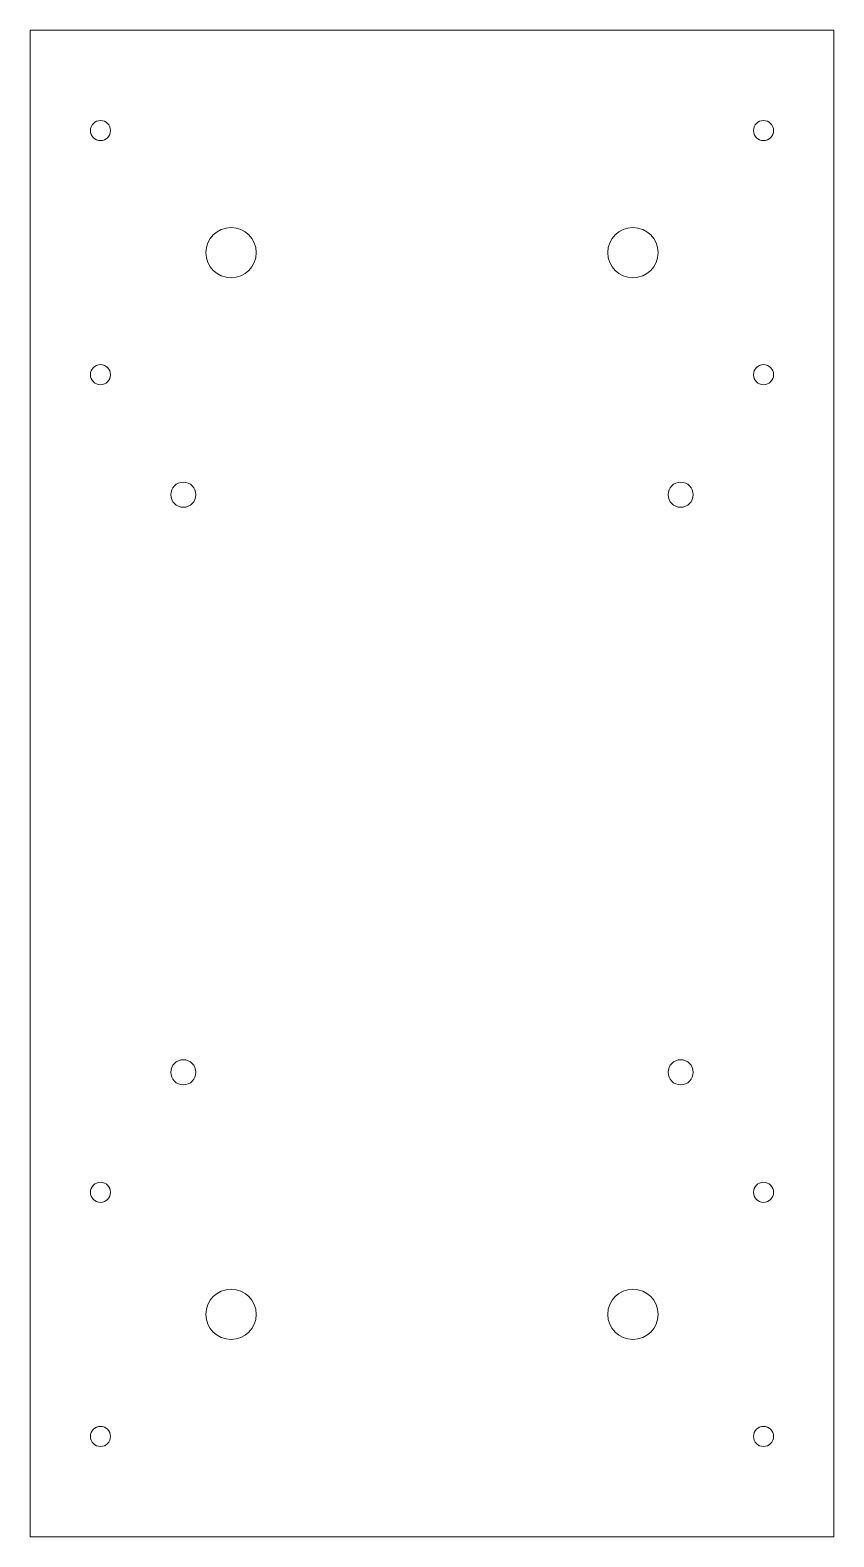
# Model space of a CAD drawing. Header units: centimetres. Extents: x -4.5 to 3.5, y -12.3 to 2.6.
import ezdxf

# ---------------------------------------------------------------- set-up
doc = ezdxf.new("R2010")
doc.units = ezdxf.units.CM
doc.header["$MEASUREMENT"] = 0
doc.layers.add('Layer 1', color=7, linetype='Continuous')

msp = doc.modelspace()

# ---------------------------------------------------------------- linework, layer by layer
at = {"layer": 'Layer 1', "color": 250, "lineweight": 20}
msp.add_lwpolyline([(-4.5, -12.35), (3.5, -12.35), (3.5, 2.65), (-4.5, 2.65), (-4.5, -12.35)], close=True, dxfattribs=at)
for centre, major_axis in [((-3.8, 1.65), (0, 0.1)), ((2.8, 1.65), (0, 0.1)), ((-2.5, 0.435), (0, 0.25)), ((1.5, 0.435), (0, 0.25)), ((-3.8, -0.78), (0, 0.1)), ((2.8, -0.78), (0, 0.1)), ((-2.975, -1.975), (0, 0.125)), ((1.975, -1.975), (0, 0.125)), ((-2.975, -7.725), (0, 0.125)), ((1.975, -7.725), (0, 0.125)), ((-3.8, -8.92), (0, 0.1)), ((2.8, -8.92), (0, 0.1)), ((-2.5, -10.135), (0, 0.25)), ((1.5, -10.135), (0, 0.25)), ((-3.8, -11.35), (0, 0.1)), ((2.8, -11.35), (0, 0.1))]:
    msp.add_ellipse(centre, major_axis=major_axis, ratio=1, dxfattribs=at)

doc.saveas('drawing.dxf')
